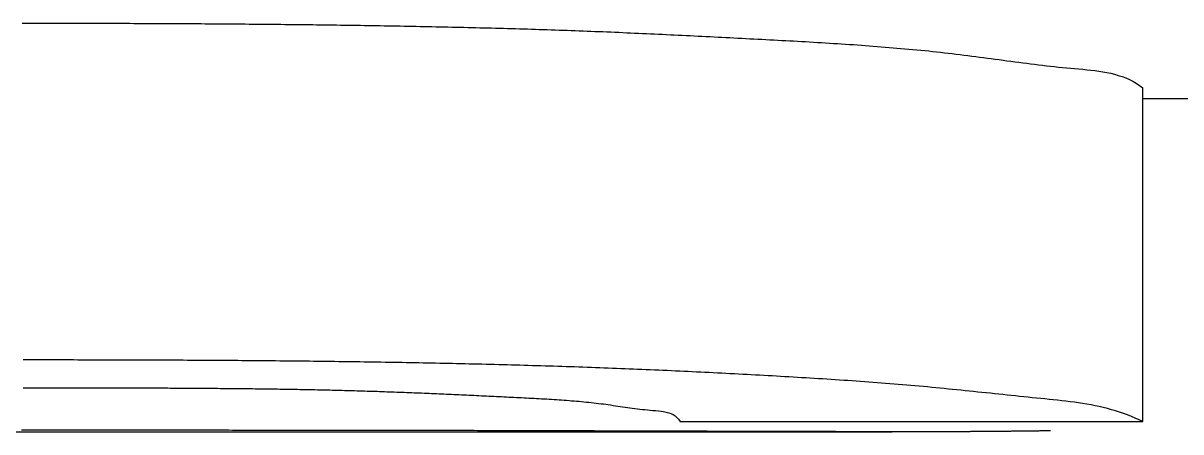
# Model space of a CAD drawing. Extents: x -1.6 to 71, y -20.2 to 60.8.
# Drawn here: x 43.551 to 44.42, y 5.098 to 5.404 of the extents above; entities that cross this region are included whole.
import ezdxf

# ---------------------------------------------------------------- set-up
doc = ezdxf.new("R2010")
doc.units = 0
doc.layers.get('0').update_dxf_attribs({"linetype": 'CONTINUOUS'})

msp = doc.modelspace()

# ---------------------------------------------------------------- linework, layer by layer
at = {"color": 7, "linetype": 'CONTINUOUS'}
for p, q in [((44.39199, 5.10556), (44.39199, 5.35595)), ((44.39199, 5.34777), (44.48501, 5.34777)), ((44.04438, 5.10556), (44.39199, 5.10556)), ((42.83805, 5.09777), (44.20374, 5.09777))]:
    msp.add_line(p, q, dxfattribs=at)
at = {"color": 7}
for points in [[(43.5506, 5.40441, 0), (43.5536, 5.40441, 0), (43.5565, 5.40441, 0), (43.5595, 5.40441, 0), (43.5625, 5.40441, 0), (43.5655, 5.40441, 0), (43.5685, 5.40441, 0), (43.5715, 5.40441, 0), (43.5745, 5.4044, 0), (43.5774, 5.4044, 0), (43.5804, 5.4044, 0), (43.5834, 5.4044, 0), (43.5864, 5.40439, 0), (43.5894, 5.40439, 0), (43.5924, 5.40438, 0), (43.5954, 5.40438, 0), (43.5983, 5.40438, 0), (43.6013, 5.40437, 0), (43.6043, 5.40436, 0), (43.6073, 5.40436, 0), (43.6103, 5.40435, 0), (43.6133, 5.40434, 0), (43.6163, 5.40434, 0), (43.6193, 5.40433, 0), (43.6222, 5.40432, 0), (43.6252, 5.40431, 0), (43.6282, 5.4043, 0), (43.6312, 5.40429, 0), (43.6342, 5.40428, 0), (43.6372, 5.40427, 0), (43.6402, 5.40426, 0), (43.6431, 5.40425, 0), (43.6461, 5.40424, 0), (43.6491, 5.40422, 0), (43.6521, 5.40421, 0), (43.6551, 5.4042, 0), (43.6581, 5.40419, 0), (43.6611, 5.40417, 0), (43.664, 5.40416, 0), (43.667, 5.40414, 0), (43.67, 5.40413, 0), (43.673, 5.40411, 0), (43.676, 5.40409, 0), (43.679, 5.40408, 0), (43.682, 5.40406, 0), (43.6849, 5.40404, 0), (43.6879, 5.40402, 0), (43.6909, 5.404, 0), (43.6939, 5.40398, 0), (43.6969, 5.40396, 0), (43.6999, 5.40394, 0), (43.7029, 5.40392, 0), (43.7058, 5.4039, 0), (43.7088, 5.40388, 0), (43.7118, 5.40385, 0), (43.7148, 5.40383, 0), (43.7178, 5.40381, 0), (43.7208, 5.40378, 0), (43.7238, 5.40376, 0), (43.7267, 5.40373, 0), (43.7297, 5.4037, 0), (43.7327, 5.40367, 0), (43.7357, 5.40365, 0), (43.7387, 5.40362, 0), (43.7417, 5.40359, 0), (43.7447, 5.40356, 0), (43.7476, 5.40353, 0), (43.7506, 5.4035, 0), (43.7536, 5.40346, 0), (43.7566, 5.40343, 0), (43.7596, 5.4034, 0), (43.7626, 5.40336, 0), (43.7656, 5.40333, 0), (43.7686, 5.40329, 0), (43.7715, 5.40326, 0), (43.7745, 5.40322, 0), (43.7775, 5.40318, 0), (43.7805, 5.40314, 0), (43.7835, 5.4031, 0), (43.7865, 5.40306, 0), (43.7895, 5.40302, 0), (43.7924, 5.40298, 0), (43.7954, 5.40294, 0), (43.7984, 5.40289, 0), (43.8014, 5.40285, 0), (43.8044, 5.4028, 0), (43.8074, 5.40276, 0), (43.8104, 5.40271, 0), (43.8133, 5.40266, 0), (43.8163, 5.40261, 0), (43.8193, 5.40256, 0), (43.8223, 5.40251, 0), (43.8253, 5.40246, 0), (43.8283, 5.40241, 0), (43.8313, 5.40236, 0), (43.8342, 5.4023, 0), (43.8372, 5.40225, 0), (43.8402, 5.40219, 0), (43.8432, 5.40214, 0), (43.8462, 5.40208, 0), (43.8492, 5.40202, 0), (43.8522, 5.40196, 0), (43.8551, 5.4019, 0), (43.8581, 5.40184, 0), (43.8611, 5.40178, 0), (43.8641, 5.40172, 0), (43.8671, 5.40165, 0), (43.8701, 5.40159, 0), (43.8731, 5.40152, 0), (43.8761, 5.40145, 0), (43.879, 5.40138, 0), (43.882, 5.40131, 0), (43.885, 5.40124, 0), (43.888, 5.40117, 0), (43.891, 5.4011, 0), (43.894, 5.40102, 0), (43.897, 5.40095, 0), (43.8999, 5.40087, 0), (43.9029, 5.4008, 0), (43.9059, 5.40072, 0), (43.9089, 5.40064, 0), (43.9119, 5.40055, 0), (43.9149, 5.40047, 0), (43.9179, 5.40039, 0), (43.9208, 5.4003, 0), (43.9238, 5.40021, 0), (43.9268, 5.40013, 0), (43.9298, 5.40004, 0), (43.9328, 5.39994, 0), (43.9358, 5.39985, 0), (43.9387, 5.39976, 0), (43.9417, 5.39966, 0), (43.9447, 5.39957, 0), (43.9477, 5.39947, 0), (43.9507, 5.39937, 0), (43.9537, 5.39926, 0), (43.9567, 5.39916, 0), (43.9596, 5.39906, 0), (43.9626, 5.39895, 0), (43.9656, 5.39884, 0), (43.9686, 5.39873, 0), (43.9716, 5.39862, 0), (43.9746, 5.39851, 0), (43.9775, 5.39839, 0), (43.9805, 5.39827, 0), (43.9835, 5.39816, 0), (43.9865, 5.39804, 0), (43.9895, 5.39791, 0), (43.9924, 5.39779, 0), (43.9954, 5.39767, 0), (43.9984, 5.39754, 0), (44.0014, 5.39741, 0), (44.0044, 5.39728, 0), (44.0073, 5.39715, 0), (44.0103, 5.39702, 0), (44.0133, 5.39689, 0), (44.0163, 5.39675, 0), (44.0193, 5.39662, 0), (44.0223, 5.39648, 0), (44.0252, 5.39634, 0), (44.0282, 5.3962, 0), (44.0312, 5.39606, 0), (44.0342, 5.39592, 0), (44.0372, 5.39578, 0), (44.0401, 5.39563, 0), (44.0431, 5.39549, 0), (44.0461, 5.39534, 0), (44.0491, 5.3952, 0), (44.0521, 5.39505, 0), (44.0551, 5.3949, 0), (44.058, 5.39475, 0), (44.061, 5.3946, 0), (44.064, 5.39445, 0), (44.067, 5.3943, 0), (44.07, 5.39415, 0), (44.073, 5.394, 0), (44.0759, 5.39385, 0), (44.0789, 5.39369, 0), (44.0819, 5.39354, 0), (44.0849, 5.39339, 0), (44.0879, 5.39323, 0), (44.0909, 5.39308, 0), (44.0939, 5.39293, 0), (44.0968, 5.39277, 0), (44.0998, 5.39262, 0), (44.1028, 5.39246, 0), (44.1058, 5.39231, 0), (44.1088, 5.39215, 0), (44.1118, 5.39199, 0), (44.1148, 5.39184, 0), (44.1178, 5.39168, 0), (44.1208, 5.39152, 0), (44.1238, 5.39136, 0), (44.1268, 5.39119, 0), (44.1297, 5.39103, 0), (44.1327, 5.39086, 0), (44.1357, 5.3907, 0), (44.1387, 5.39053, 0), (44.1417, 5.39036, 0), (44.1447, 5.39018, 0), (44.1477, 5.39001, 0), (44.1507, 5.38983, 0), (44.1537, 5.38964, 0), (44.1567, 5.38946, 0), (44.1597, 5.38927, 0), (44.1626, 5.38908, 0), (44.1656, 5.38889, 0), (44.1686, 5.38869, 0), (44.1716, 5.38849, 0), (44.1746, 5.38829, 0), (44.1776, 5.38808, 0), (44.1806, 5.38787, 0), (44.1835, 5.38765, 0), (44.1865, 5.38743, 0), (44.1895, 5.38721, 0), (44.1925, 5.38698, 0), (44.1955, 5.38674, 0), (44.1984, 5.38651, 0), (44.2014, 5.38626, 0), (44.2044, 5.38601, 0), (44.2073, 5.38576, 0), (44.2103, 5.3855, 0), (44.2133, 5.38524, 0), (44.2163, 5.38497, 0), (44.2192, 5.38469, 0), (44.2222, 5.38441, 0), (44.2251, 5.38412, 0), (44.2281, 5.38383, 0), (44.2311, 5.38353, 0), (44.234, 5.38322, 0), (44.237, 5.38291, 0), (44.2399, 5.38259, 0), (44.2429, 5.38226, 0), (44.2458, 5.38192, 0), (44.2488, 5.38158, 0), (44.2517, 5.38123, 0), (44.2547, 5.38088, 0), (44.2576, 5.38051, 0), (44.2605, 5.38014, 0), (44.2635, 5.37977, 0), (44.2664, 5.37939, 0), (44.2693, 5.379, 0), (44.2723, 5.37861, 0), (44.2752, 5.37822, 0), (44.2781, 5.37783, 0), (44.2811, 5.37743, 0), (44.284, 5.37704, 0), (44.287, 5.37664, 0), (44.2899, 5.37625, 0), (44.2928, 5.37585, 0), (44.2958, 5.37546, 0), (44.2987, 5.37507, 0), (44.3017, 5.37469, 0), (44.3047, 5.37431, 0), (44.3076, 5.37393, 0), (44.3106, 5.37356, 0), (44.3136, 5.37319, 0), (44.3165, 5.37284, 0), (44.3195, 5.37249, 0), (44.3225, 5.37215, 0), (44.3255, 5.37181, 0), (44.3285, 5.37149, 0), (44.3316, 5.37118, 0), (44.3346, 5.37088, 0), (44.3376, 5.37059, 0), (44.3407, 5.37032, 0), (44.3437, 5.37005, 0), (44.3468, 5.36977, 0), (44.3498, 5.36948, 0), (44.3529, 5.36916, 0), (44.3559, 5.3688, 0), (44.3589, 5.3684, 0), (44.3619, 5.36793, 0), (44.3649, 5.3674, 0), (44.3678, 5.36678, 0), (44.3707, 5.36607, 0), (44.3735, 5.36526, 0), (44.3764, 5.36434, 0), (44.3791, 5.36329, 0), (44.3818, 5.3621, 0), (44.3845, 5.36077, 0), (44.387, 5.35929, 0), (44.3895, 5.35767, 0), (44.392, 5.35595, 0)], [(44.392, 5.10556, 0), (44.3891, 5.10684, 0), (44.3862, 5.10808, 0), (44.3833, 5.10927, 0), (44.3803, 5.11042, 0), (44.3773, 5.11151, 0), (44.3743, 5.11253, 0), (44.3713, 5.11349, 0), (44.3683, 5.11438, 0), (44.3653, 5.11521, 0), (44.3622, 5.11597, 0), (44.3591, 5.11668, 0), (44.3561, 5.11733, 0), (44.353, 5.11794, 0), (44.3498, 5.11849, 0), (44.3467, 5.11901, 0), (44.3436, 5.11949, 0), (44.3405, 5.11993, 0), (44.3373, 5.12034, 0), (44.3342, 5.12073, 0), (44.331, 5.1211, 0), (44.3278, 5.12144, 0), (44.3247, 5.12178, 0), (44.3215, 5.1221, 0), (44.3184, 5.12242, 0), (44.3152, 5.12274, 0), (44.312, 5.12305, 0), (44.3089, 5.12337, 0), (44.3057, 5.1237, 0), (44.3026, 5.12402, 0), (44.2994, 5.12435, 0), (44.2963, 5.12467, 0), (44.2931, 5.125, 0), (44.29, 5.12533, 0), (44.2868, 5.12566, 0), (44.2837, 5.12599, 0), (44.2805, 5.12632, 0), (44.2774, 5.12666, 0), (44.2742, 5.12699, 0), (44.2711, 5.12731, 0), (44.268, 5.12764, 0), (44.2648, 5.12797, 0), (44.2617, 5.1283, 0), (44.2585, 5.12862, 0), (44.2554, 5.12894, 0), (44.2522, 5.12926, 0), (44.2491, 5.12958, 0), (44.246, 5.12989, 0), (44.2428, 5.1302, 0), (44.2397, 5.13051, 0), (44.2366, 5.13082, 0), (44.2334, 5.13112, 0), (44.2303, 5.13141, 0), (44.2271, 5.1317, 0), (44.224, 5.13199, 0), (44.2208, 5.13227, 0), (44.2177, 5.13255, 0), (44.2146, 5.13282, 0), (44.2114, 5.13309, 0), (44.2083, 5.13335, 0), (44.2051, 5.13361, 0), (44.202, 5.13386, 0), (44.1988, 5.13411, 0), (44.1957, 5.13436, 0), (44.1925, 5.1346, 0), (44.1894, 5.13483, 0), (44.1862, 5.13507, 0), (44.1831, 5.13529, 0), (44.1799, 5.13552, 0), (44.1767, 5.13574, 0), (44.1736, 5.13596, 0), (44.1704, 5.13617, 0), (44.1673, 5.13639, 0), (44.1641, 5.1366, 0), (44.161, 5.1368, 0), (44.1578, 5.13701, 0), (44.1547, 5.13721, 0), (44.1515, 5.1374, 0), (44.1483, 5.1376, 0), (44.1452, 5.1378, 0), (44.142, 5.13799, 0), (44.1389, 5.13818, 0), (44.1357, 5.13837, 0), (44.1326, 5.13855, 0), (44.1294, 5.13874, 0), (44.1262, 5.13892, 0), (44.1231, 5.1391, 0), (44.1199, 5.13929, 0), (44.1168, 5.13947, 0), (44.1136, 5.13965, 0), (44.1105, 5.13982, 0), (44.1073, 5.14, 0), (44.1041, 5.14017, 0), (44.101, 5.14035, 0), (44.0978, 5.14052, 0), (44.0947, 5.14069, 0), (44.0915, 5.14086, 0), (44.0884, 5.14103, 0), (44.0852, 5.1412, 0), (44.0821, 5.14136, 0), (44.0789, 5.14153, 0), (44.0757, 5.14169, 0), (44.0726, 5.14185, 0), (44.0694, 5.14201, 0), (44.0663, 5.14217, 0), (44.0631, 5.14233, 0), (44.06, 5.14248, 0), (44.0568, 5.14264, 0), (44.0536, 5.14279, 0), (44.0505, 5.14294, 0), (44.0473, 5.14309, 0), (44.0442, 5.14324, 0), (44.041, 5.14339, 0), (44.0379, 5.14353, 0), (44.0347, 5.14367, 0), (44.0315, 5.14382, 0), (44.0284, 5.14396, 0), (44.0252, 5.14409, 0), (44.0221, 5.14423, 0), (44.0189, 5.14437, 0), (44.0158, 5.1445, 0), (44.0126, 5.14463, 0), (44.0094, 5.14476, 0), (44.0063, 5.14489, 0), (44.0031, 5.14501, 0), (44, 5.14514, 0), (43.9968, 5.14526, 0), (43.9936, 5.14538, 0), (43.9905, 5.1455, 0), (43.9873, 5.14562, 0), (43.9842, 5.14574, 0), (43.981, 5.14585, 0), (43.9779, 5.14597, 0), (43.9747, 5.14608, 0), (43.9715, 5.14619, 0), (43.9684, 5.1463, 0), (43.9652, 5.14641, 0), (43.9621, 5.14651, 0), (43.9589, 5.14662, 0), (43.9557, 5.14672, 0), (43.9526, 5.14682, 0), (43.9494, 5.14692, 0), (43.9463, 5.14702, 0), (43.9431, 5.14712, 0), (43.9399, 5.14721, 0), (43.9368, 5.14731, 0), (43.9336, 5.1474, 0), (43.9305, 5.14749, 0), (43.9273, 5.14758, 0), (43.9241, 5.14767, 0), (43.921, 5.14776, 0), (43.9178, 5.14785, 0), (43.9147, 5.14793, 0), (43.9115, 5.14802, 0), (43.9083, 5.1481, 0), (43.9052, 5.14818, 0), (43.902, 5.14826, 0), (43.8989, 5.14834, 0), (43.8957, 5.14842, 0), (43.8925, 5.14849, 0), (43.8894, 5.14857, 0), (43.8862, 5.14864, 0), (43.8831, 5.14871, 0), (43.8799, 5.14878, 0), (43.8767, 5.14885, 0), (43.8736, 5.14892, 0), (43.8704, 5.14899, 0), (43.8673, 5.14906, 0), (43.8641, 5.14912, 0), (43.8609, 5.14919, 0), (43.8578, 5.14925, 0), (43.8546, 5.14931, 0), (43.8515, 5.14938, 0), (43.8483, 5.14944, 0), (43.8451, 5.1495, 0), (43.842, 5.14955, 0), (43.8388, 5.14961, 0), (43.8357, 5.14967, 0), (43.8325, 5.14972, 0), (43.8293, 5.14978, 0), (43.8262, 5.14983, 0), (43.823, 5.14988, 0), (43.8198, 5.14993, 0), (43.8167, 5.14998, 0), (43.8135, 5.15003, 0), (43.8104, 5.15008, 0), (43.8072, 5.15013, 0), (43.804, 5.15018, 0), (43.8009, 5.15022, 0), (43.7977, 5.15027, 0), (43.7946, 5.15031, 0), (43.7914, 5.15035, 0), (43.7882, 5.1504, 0), (43.7851, 5.15044, 0), (43.7819, 5.15048, 0), (43.7788, 5.15052, 0), (43.7756, 5.15056, 0), (43.7724, 5.15059, 0), (43.7693, 5.15063, 0), (43.7661, 5.15067, 0), (43.763, 5.1507, 0), (43.7598, 5.15074, 0), (43.7566, 5.15077, 0), (43.7535, 5.1508, 0), (43.7503, 5.15084, 0), (43.7471, 5.15087, 0), (43.744, 5.1509, 0), (43.7408, 5.15093, 0), (43.7377, 5.15096, 0), (43.7345, 5.15099, 0), (43.7313, 5.15101, 0), (43.7282, 5.15104, 0), (43.725, 5.15107, 0), (43.7219, 5.15109, 0), (43.7187, 5.15112, 0), (43.7155, 5.15114, 0), (43.7124, 5.15117, 0), (43.7092, 5.15119, 0), (43.7061, 5.15121, 0), (43.7029, 5.15123, 0), (43.6997, 5.15126, 0), (43.6966, 5.15128, 0), (43.6934, 5.1513, 0), (43.6903, 5.15132, 0), (43.6871, 5.15133, 0), (43.6839, 5.15135, 0), (43.6808, 5.15137, 0), (43.6776, 5.15139, 0), (43.6744, 5.1514, 0), (43.6713, 5.15142, 0), (43.6681, 5.15143, 0), (43.665, 5.15145, 0), (43.6618, 5.15146, 0), (43.6586, 5.15148, 0), (43.6555, 5.15149, 0), (43.6523, 5.1515, 0), (43.6492, 5.15151, 0), (43.646, 5.15153, 0), (43.6428, 5.15154, 0), (43.6397, 5.15155, 0), (43.6365, 5.15156, 0), (43.6334, 5.15157, 0), (43.6302, 5.15158, 0), (43.627, 5.15159, 0), (43.6239, 5.15159, 0), (43.6207, 5.1516, 0), (43.6176, 5.15161, 0), (43.6144, 5.15162, 0), (43.6112, 5.15162, 0), (43.6081, 5.15163, 0), (43.6049, 5.15164, 0), (43.6018, 5.15164, 0), (43.5986, 5.15165, 0), (43.5954, 5.15165, 0), (43.5923, 5.15165, 0), (43.5891, 5.15166, 0), (43.586, 5.15166, 0), (43.5828, 5.15166, 0), (43.5796, 5.15166, 0), (43.5765, 5.15167, 0), (43.5733, 5.15167, 0), (43.5701, 5.15167, 0), (43.567, 5.15167, 0), (43.5638, 5.15167, 0), (43.5607, 5.15167, 0), (43.5575, 5.15167, 0), (43.5543, 5.15166, 0), (43.5512, 5.15166, 0)], [(43.5512, 5.13087, 0), (43.5531, 5.13087, 0), (43.555, 5.13087, 0), (43.5568, 5.13087, 0), (43.5587, 5.13087, 0), (43.5606, 5.13087, 0), (43.5625, 5.13087, 0), (43.5643, 5.13087, 0), (43.5662, 5.13087, 0), (43.5681, 5.13086, 0), (43.5699, 5.13086, 0), (43.5718, 5.13086, 0), (43.5737, 5.13086, 0), (43.5756, 5.13086, 0), (43.5774, 5.13086, 0), (43.5793, 5.13086, 0), (43.5812, 5.13086, 0), (43.583, 5.13086, 0), (43.5849, 5.13085, 0), (43.5868, 5.13085, 0), (43.5886, 5.13085, 0), (43.5905, 5.13085, 0), (43.5924, 5.13085, 0), (43.5943, 5.13084, 0), (43.5961, 5.13084, 0), (43.598, 5.13084, 0), (43.5999, 5.13084, 0), (43.6017, 5.13083, 0), (43.6036, 5.13083, 0), (43.6055, 5.13083, 0), (43.6074, 5.13082, 0), (43.6092, 5.13082, 0), (43.6111, 5.13081, 0), (43.613, 5.13081, 0), (43.6148, 5.13081, 0), (43.6167, 5.1308, 0), (43.6186, 5.1308, 0), (43.6205, 5.13079, 0), (43.6223, 5.13079, 0), (43.6242, 5.13078, 0), (43.6261, 5.13078, 0), (43.628, 5.13077, 0), (43.6298, 5.13077, 0), (43.6317, 5.13076, 0), (43.6336, 5.13075, 0), (43.6354, 5.13075, 0), (43.6373, 5.13074, 0), (43.6392, 5.13073, 0), (43.6411, 5.13073, 0), (43.6429, 5.13072, 0), (43.6448, 5.13071, 0), (43.6467, 5.1307, 0), (43.6485, 5.1307, 0), (43.6504, 5.13069, 0), (43.6523, 5.13068, 0), (43.6542, 5.13067, 0), (43.656, 5.13066, 0), (43.6579, 5.13065, 0), (43.6598, 5.13065, 0), (43.6616, 5.13064, 0), (43.6635, 5.13063, 0), (43.6654, 5.13062, 0), (43.6673, 5.13061, 0), (43.6691, 5.1306, 0), (43.671, 5.13058, 0), (43.6729, 5.13057, 0), (43.6748, 5.13056, 0), (43.6766, 5.13055, 0), (43.6785, 5.13054, 0), (43.6804, 5.13053, 0), (43.6823, 5.13052, 0), (43.6841, 5.1305, 0), (43.686, 5.13049, 0), (43.6879, 5.13048, 0), (43.6897, 5.13046, 0), (43.6916, 5.13045, 0), (43.6935, 5.13044, 0), (43.6954, 5.13042, 0), (43.6972, 5.13041, 0), (43.6991, 5.13039, 0), (43.701, 5.13037, 0), (43.7029, 5.13036, 0), (43.7047, 5.13034, 0), (43.7066, 5.13032, 0), (43.7085, 5.13031, 0), (43.7103, 5.13029, 0), (43.7122, 5.13027, 0), (43.7141, 5.13025, 0), (43.716, 5.13023, 0), (43.7178, 5.13021, 0), (43.7197, 5.13019, 0), (43.7216, 5.13017, 0), (43.7235, 5.13015, 0), (43.7253, 5.13013, 0), (43.7272, 5.13011, 0), (43.7291, 5.13008, 0), (43.7309, 5.13006, 0), (43.7328, 5.13003, 0), (43.7347, 5.13001, 0), (43.7366, 5.12998, 0), (43.7384, 5.12996, 0), (43.7403, 5.12993, 0), (43.7422, 5.1299, 0), (43.744, 5.12988, 0), (43.7459, 5.12985, 0), (43.7478, 5.12982, 0), (43.7497, 5.12979, 0), (43.7515, 5.12976, 0), (43.7534, 5.12973, 0), (43.7553, 5.12969, 0), (43.7571, 5.12966, 0), (43.759, 5.12963, 0), (43.7609, 5.12959, 0), (43.7628, 5.12956, 0), (43.7646, 5.12952, 0), (43.7665, 5.12948, 0), (43.7684, 5.12945, 0), (43.7702, 5.12941, 0), (43.7721, 5.12937, 0), (43.774, 5.12933, 0), (43.7758, 5.12929, 0), (43.7777, 5.12924, 0), (43.7796, 5.1292, 0), (43.7814, 5.12916, 0), (43.7833, 5.12911, 0), (43.7852, 5.12907, 0), (43.787, 5.12902, 0), (43.7889, 5.12897, 0), (43.7908, 5.12893, 0), (43.7926, 5.12888, 0), (43.7945, 5.12883, 0), (43.7964, 5.12878, 0), (43.7982, 5.12872, 0), (43.8001, 5.12867, 0), (43.802, 5.12862, 0), (43.8038, 5.12856, 0), (43.8057, 5.1285, 0), (43.8076, 5.12845, 0), (43.8094, 5.12839, 0), (43.8113, 5.12833, 0), (43.8132, 5.12827, 0), (43.815, 5.12821, 0), (43.8169, 5.12815, 0), (43.8188, 5.12808, 0), (43.8206, 5.12802, 0), (43.8225, 5.12796, 0), (43.8243, 5.12789, 0), (43.8262, 5.12782, 0), (43.8281, 5.12776, 0), (43.8299, 5.12769, 0), (43.8318, 5.12762, 0), (43.8337, 5.12755, 0), (43.8355, 5.12748, 0), (43.8374, 5.12741, 0), (43.8392, 5.12734, 0), (43.8411, 5.12726, 0), (43.843, 5.12719, 0), (43.8448, 5.12711, 0), (43.8467, 5.12704, 0), (43.8486, 5.12696, 0), (43.8504, 5.12689, 0), (43.8523, 5.12681, 0), (43.8542, 5.12673, 0), (43.856, 5.12665, 0), (43.8579, 5.12657, 0), (43.8598, 5.12649, 0), (43.8616, 5.12641, 0), (43.8635, 5.12633, 0), (43.8654, 5.12625, 0), (43.8672, 5.12617, 0), (43.8691, 5.12609, 0), (43.871, 5.126, 0), (43.8728, 5.12592, 0), (43.8747, 5.12583, 0), (43.8766, 5.12575, 0), (43.8784, 5.12566, 0), (43.8803, 5.12558, 0), (43.8822, 5.12549, 0), (43.884, 5.12541, 0), (43.8859, 5.12532, 0), (43.8878, 5.12523, 0), (43.8897, 5.12514, 0), (43.8915, 5.12505, 0), (43.8934, 5.12497, 0), (43.8953, 5.12488, 0), (43.8972, 5.12479, 0), (43.899, 5.1247, 0), (43.9009, 5.12461, 0), (43.9028, 5.12452, 0), (43.9047, 5.12443, 0), (43.9065, 5.12434, 0), (43.9084, 5.12424, 0), (43.9103, 5.12415, 0), (43.9122, 5.12406, 0), (43.9141, 5.12397, 0), (43.9159, 5.12388, 0), (43.9178, 5.12378, 0), (43.9197, 5.12369, 0), (43.9216, 5.1236, 0), (43.9235, 5.12351, 0), (43.9254, 5.12341, 0), (43.9273, 5.12332, 0), (43.9292, 5.12322, 0), (43.931, 5.12313, 0), (43.9329, 5.12303, 0), (43.9348, 5.12293, 0), (43.9367, 5.12283, 0), (43.9386, 5.12273, 0), (43.9405, 5.12263, 0), (43.9424, 5.12252, 0), (43.9443, 5.12241, 0), (43.9461, 5.1223, 0), (43.948, 5.12219, 0), (43.9499, 5.12207, 0), (43.9518, 5.12195, 0), (43.9537, 5.12182, 0), (43.9555, 5.12169, 0), (43.9574, 5.12156, 0), (43.9593, 5.12142, 0), (43.9612, 5.12128, 0), (43.963, 5.12113, 0), (43.9649, 5.12097, 0), (43.9667, 5.12082, 0), (43.9686, 5.12065, 0), (43.9704, 5.12048, 0), (43.9723, 5.1203, 0), (43.9741, 5.12012, 0), (43.976, 5.11993, 0), (43.9778, 5.11973, 0), (43.9796, 5.11953, 0), (43.9815, 5.11932, 0), (43.9833, 5.1191, 0), (43.9851, 5.11887, 0), (43.9869, 5.11864, 0), (43.9887, 5.11839, 0), (43.9905, 5.11814, 0), (43.9923, 5.11789, 0), (43.9941, 5.11763, 0), (43.9959, 5.11737, 0), (43.9977, 5.1171, 0), (43.9995, 5.11684, 0), (44.0013, 5.11657, 0), (44.0031, 5.11631, 0), (44.005, 5.11605, 0), (44.0068, 5.11579, 0), (44.0086, 5.11554, 0), (44.0105, 5.11529, 0), (44.0124, 5.11505, 0), (44.0143, 5.11482, 0), (44.0162, 5.1146, 0), (44.0181, 5.11439, 0), (44.0201, 5.1142, 0), (44.0221, 5.11401, 0), (44.0241, 5.11385, 0), (44.0261, 5.11368, 0), (44.0282, 5.11349, 0), (44.0302, 5.11327, 0), (44.0321, 5.11297, 0), (44.034, 5.11259, 0), (44.0359, 5.11209, 0), (44.0376, 5.11146, 0), (44.0393, 5.11067, 0), (44.0408, 5.1097, 0), (44.0421, 5.10853, 0), (44.0433, 5.10713, 0), (44.0444, 5.10556, 0)], [(44.2063, 5.09777, 0), (44.2035, 5.09777, 0), (44.2007, 5.09778, 0), (44.1978, 5.09779, 0), (44.195, 5.0978, 0), (44.1922, 5.0978, 0), (44.1894, 5.09781, 0), (44.1865, 5.09782, 0), (44.1837, 5.09782, 0), (44.1809, 5.09783, 0), (44.178, 5.09784, 0), (44.1752, 5.09785, 0), (44.1724, 5.09785, 0), (44.1696, 5.09786, 0), (44.1667, 5.09787, 0), (44.1639, 5.09787, 0), (44.1611, 5.09788, 0), (44.1582, 5.09789, 0), (44.1554, 5.09789, 0), (44.1526, 5.0979, 0), (44.1498, 5.09791, 0), (44.1469, 5.09792, 0), (44.1441, 5.09792, 0), (44.1413, 5.09793, 0), (44.1384, 5.09794, 0), (44.1356, 5.09794, 0), (44.1328, 5.09795, 0), (44.13, 5.09796, 0), (44.1271, 5.09797, 0), (44.1243, 5.09797, 0), (44.1215, 5.09798, 0), (44.1186, 5.09799, 0), (44.1158, 5.09799, 0), (44.113, 5.098, 0), (44.1102, 5.09801, 0), (44.1073, 5.09802, 0), (44.1045, 5.09802, 0), (44.1017, 5.09803, 0), (44.0988, 5.09804, 0), (44.096, 5.09805, 0), (44.0932, 5.09805, 0), (44.0904, 5.09806, 0), (44.0875, 5.09807, 0), (44.0847, 5.09808, 0), (44.0819, 5.09808, 0), (44.079, 5.09809, 0), (44.0762, 5.0981, 0), (44.0734, 5.09811, 0), (44.0706, 5.09812, 0), (44.0677, 5.09812, 0), (44.0649, 5.09813, 0), (44.0621, 5.09814, 0), (44.0592, 5.09815, 0), (44.0564, 5.09815, 0), (44.0536, 5.09816, 0), (44.0507, 5.09817, 0), (44.0479, 5.09818, 0), (44.0451, 5.09819, 0), (44.0423, 5.0982, 0), (44.0394, 5.0982, 0), (44.0366, 5.09821, 0), (44.0338, 5.09822, 0), (44.0309, 5.09823, 0), (44.0281, 5.09824, 0), (44.0253, 5.09825, 0), (44.0225, 5.09825, 0), (44.0196, 5.09826, 0), (44.0168, 5.09827, 0), (44.014, 5.09828, 0), (44.0111, 5.09829, 0), (44.0083, 5.0983, 0), (44.0055, 5.0983, 0), (44.0027, 5.09831, 0), (43.9998, 5.09832, 0), (43.997, 5.09833, 0), (43.9942, 5.09834, 0), (43.9913, 5.09835, 0), (43.9885, 5.09836, 0), (43.9857, 5.09836, 0), (43.9829, 5.09837, 0), (43.98, 5.09838, 0), (43.9772, 5.09839, 0), (43.9744, 5.0984, 0), (43.9715, 5.09841, 0), (43.9687, 5.09841, 0), (43.9659, 5.09842, 0), (43.9631, 5.09843, 0), (43.9602, 5.09844, 0), (43.9574, 5.09845, 0), (43.9546, 5.09846, 0), (43.9517, 5.09846, 0), (43.9489, 5.09847, 0), (43.9461, 5.09848, 0), (43.9433, 5.09849, 0), (43.9404, 5.0985, 0), (43.9376, 5.0985, 0), (43.9348, 5.09851, 0), (43.9319, 5.09852, 0), (43.9291, 5.09853, 0), (43.9263, 5.09854, 0), (43.9235, 5.09854, 0), (43.9206, 5.09855, 0), (43.9178, 5.09856, 0), (43.915, 5.09857, 0), (43.9121, 5.09857, 0), (43.9093, 5.09858, 0), (43.9065, 5.09859, 0), (43.9037, 5.0986, 0), (43.9008, 5.0986, 0), (43.898, 5.09861, 0), (43.8952, 5.09862, 0), (43.8923, 5.09862, 0), (43.8895, 5.09863, 0), (43.8867, 5.09864, 0), (43.8839, 5.09865, 0), (43.881, 5.09865, 0), (43.8782, 5.09866, 0), (43.8754, 5.09867, 0), (43.8725, 5.09867, 0), (43.8697, 5.09868, 0), (43.8669, 5.09868, 0), (43.8641, 5.09869, 0), (43.8612, 5.0987, 0), (43.8584, 5.0987, 0), (43.8556, 5.09871, 0), (43.8527, 5.09871, 0), (43.8499, 5.09872, 0), (43.8471, 5.09873, 0), (43.8443, 5.09873, 0), (43.8414, 5.09874, 0), (43.8386, 5.09874, 0), (43.8358, 5.09875, 0), (43.8329, 5.09875, 0), (43.8301, 5.09876, 0), (43.8273, 5.09876, 0), (43.8245, 5.09877, 0), (43.8216, 5.09877, 0), (43.8188, 5.09877, 0), (43.816, 5.09878, 0), (43.8131, 5.09878, 0), (43.8103, 5.09879, 0), (43.8075, 5.09879, 0), (43.8047, 5.09879, 0), (43.8018, 5.0988, 0), (43.799, 5.0988, 0), (43.7962, 5.0988, 0), (43.7933, 5.09881, 0), (43.7905, 5.09881, 0), (43.7877, 5.09882, 0), (43.7848, 5.09882, 0), (43.782, 5.09882, 0), (43.7792, 5.09882, 0), (43.7764, 5.09883, 0), (43.7735, 5.09883, 0), (43.7707, 5.09883, 0), (43.7679, 5.09884, 0), (43.765, 5.09884, 0), (43.7622, 5.09884, 0), (43.7594, 5.09884, 0), (43.7566, 5.09885, 0), (43.7537, 5.09885, 0), (43.7509, 5.09885, 0), (43.7481, 5.09885, 0), (43.7452, 5.09885, 0), (43.7424, 5.09886, 0), (43.7396, 5.09886, 0), (43.7368, 5.09886, 0), (43.7339, 5.09886, 0), (43.7311, 5.09886, 0), (43.7283, 5.09886, 0), (43.7254, 5.09887, 0), (43.7226, 5.09887, 0), (43.7198, 5.09887, 0), (43.717, 5.09887, 0), (43.7141, 5.09887, 0), (43.7113, 5.09887, 0), (43.7085, 5.09887, 0), (43.7056, 5.09888, 0), (43.7028, 5.09888, 0), (43.7, 5.09888, 0), (43.6972, 5.09888, 0), (43.6943, 5.09888, 0), (43.6915, 5.09888, 0), (43.6887, 5.09888, 0), (43.6858, 5.09888, 0), (43.683, 5.09888, 0), (43.6802, 5.09889, 0), (43.6774, 5.09889, 0), (43.6745, 5.09889, 0), (43.6717, 5.09889, 0), (43.6689, 5.09889, 0), (43.666, 5.09889, 0), (43.6632, 5.09889, 0), (43.6604, 5.09889, 0), (43.6576, 5.09889, 0), (43.6547, 5.09889, 0), (43.6519, 5.09889, 0), (43.6491, 5.09889, 0), (43.6462, 5.09889, 0), (43.6434, 5.09889, 0), (43.6406, 5.09889, 0), (43.6378, 5.0989, 0), (43.6349, 5.0989, 0), (43.6321, 5.0989, 0), (43.6293, 5.0989, 0), (43.6264, 5.0989, 0), (43.6236, 5.0989, 0), (43.6208, 5.0989, 0), (43.618, 5.0989, 0), (43.6151, 5.0989, 0), (43.6123, 5.0989, 0), (43.6095, 5.0989, 0), (43.6066, 5.0989, 0), (43.6038, 5.0989, 0), (43.601, 5.0989, 0), (43.5982, 5.0989, 0), (43.5953, 5.0989, 0), (43.5925, 5.0989, 0), (43.5897, 5.09891, 0), (43.5868, 5.09891, 0), (43.584, 5.09891, 0), (43.5812, 5.09891, 0), (43.5784, 5.09891, 0), (43.5755, 5.09891, 0), (43.5727, 5.09891, 0), (43.5699, 5.09891, 0), (43.567, 5.09891, 0), (43.5642, 5.09891, 0), (43.5614, 5.09891, 0), (43.5586, 5.09891, 0), (43.5557, 5.09892, 0), (43.5529, 5.09892, 0), (43.5501, 5.09892, 0)], [(44.3225, 5.09849, 0), (44.3218, 5.09848, 0), (44.321, 5.09847, 0), (44.3203, 5.09846, 0), (44.3196, 5.09845, 0), (44.3188, 5.09844, 0), (44.3181, 5.09843, 0), (44.3174, 5.09842, 0), (44.3167, 5.09841, 0), (44.3159, 5.0984, 0), (44.3152, 5.09839, 0), (44.3145, 5.09838, 0), (44.3137, 5.09837, 0), (44.313, 5.09836, 0), (44.3123, 5.09835, 0), (44.3115, 5.09834, 0), (44.3108, 5.09833, 0), (44.3101, 5.09832, 0), (44.3093, 5.09831, 0), (44.3086, 5.0983, 0), (44.3079, 5.0983, 0), (44.3072, 5.09829, 0), (44.3064, 5.09828, 0), (44.3057, 5.09827, 0), (44.305, 5.09826, 0), (44.3042, 5.09825, 0), (44.3035, 5.09824, 0), (44.3028, 5.09823, 0), (44.302, 5.09822, 0), (44.3013, 5.09822, 0), (44.3006, 5.09821, 0), (44.2999, 5.0982, 0), (44.2991, 5.09819, 0), (44.2984, 5.09818, 0), (44.2977, 5.09818, 0), (44.2969, 5.09817, 0), (44.2962, 5.09816, 0), (44.2955, 5.09815, 0), (44.2947, 5.09814, 0), (44.294, 5.09814, 0), (44.2933, 5.09813, 0), (44.2925, 5.09812, 0), (44.2918, 5.09811, 0), (44.2911, 5.09811, 0), (44.2904, 5.0981, 0), (44.2896, 5.09809, 0), (44.2889, 5.09808, 0), (44.2882, 5.09808, 0), (44.2874, 5.09807, 0), (44.2867, 5.09806, 0), (44.286, 5.09806, 0), (44.2852, 5.09805, 0), (44.2845, 5.09804, 0), (44.2838, 5.09804, 0), (44.283, 5.09803, 0), (44.2823, 5.09802, 0), (44.2816, 5.09802, 0), (44.2809, 5.09801, 0), (44.2801, 5.098, 0), (44.2794, 5.098, 0), (44.2787, 5.09799, 0), (44.2779, 5.09799, 0), (44.2772, 5.09798, 0), (44.2765, 5.09797, 0), (44.2757, 5.09797, 0), (44.275, 5.09796, 0), (44.2743, 5.09796, 0), (44.2735, 5.09795, 0), (44.2728, 5.09794, 0), (44.2721, 5.09794, 0), (44.2714, 5.09793, 0), (44.2706, 5.09793, 0), (44.2699, 5.09792, 0), (44.2692, 5.09792, 0), (44.2684, 5.09791, 0), (44.2677, 5.09791, 0), (44.267, 5.0979, 0), (44.2662, 5.0979, 0), (44.2655, 5.09789, 0), (44.2648, 5.09789, 0), (44.2641, 5.09789, 0), (44.2633, 5.09788, 0), (44.2626, 5.09788, 0), (44.2619, 5.09787, 0), (44.2611, 5.09787, 0), (44.2604, 5.09786, 0), (44.2597, 5.09786, 0), (44.2589, 5.09786, 0), (44.2582, 5.09785, 0), (44.2575, 5.09785, 0), (44.2567, 5.09784, 0), (44.256, 5.09784, 0), (44.2553, 5.09784, 0), (44.2546, 5.09783, 0), (44.2538, 5.09783, 0), (44.2531, 5.09783, 0), (44.2524, 5.09782, 0), (44.2516, 5.09782, 0), (44.2509, 5.09782, 0), (44.2502, 5.09781, 0), (44.2494, 5.09781, 0), (44.2487, 5.09781, 0), (44.248, 5.0978, 0), (44.2472, 5.0978, 0), (44.2465, 5.0978, 0), (44.2458, 5.0978, 0), (44.2451, 5.09779, 0), (44.2443, 5.09779, 0), (44.2436, 5.09779, 0), (44.2429, 5.09779, 0), (44.2421, 5.09778, 0), (44.2414, 5.09778, 0), (44.2407, 5.09778, 0), (44.2399, 5.09778, 0), (44.2392, 5.09778, 0), (44.2385, 5.09777, 0), (44.2377, 5.09777, 0), (44.237, 5.09777, 0), (44.2363, 5.09777, 0), (44.2356, 5.09777, 0), (44.2348, 5.09777, 0), (44.2341, 5.09776, 0), (44.2334, 5.09776, 0), (44.2326, 5.09776, 0), (44.2319, 5.09776, 0), (44.2312, 5.09776, 0), (44.2304, 5.09776, 0), (44.2297, 5.09776, 0), (44.229, 5.09776, 0), (44.2282, 5.09776, 0), (44.2275, 5.09775, 0), (44.2268, 5.09775, 0), (44.2261, 5.09775, 0), (44.2253, 5.09775, 0), (44.2246, 5.09775, 0), (44.2239, 5.09775, 0), (44.2231, 5.09775, 0), (44.2224, 5.09775, 0), (44.2217, 5.09775, 0), (44.2209, 5.09775, 0), (44.2202, 5.09775, 0), (44.2195, 5.09775, 0), (44.2187, 5.09775, 0), (44.218, 5.09775, 0), (44.2173, 5.09775, 0), (44.2166, 5.09775, 0), (44.2158, 5.09775, 0), (44.2151, 5.09775, 0), (44.2144, 5.09775, 0), (44.2136, 5.09776, 0), (44.2129, 5.09776, 0), (44.2122, 5.09776, 0), (44.2114, 5.09776, 0), (44.2107, 5.09776, 0), (44.21, 5.09776, 0), (44.2093, 5.09776, 0), (44.2085, 5.09776, 0), (44.2078, 5.09776, 0), (44.2071, 5.09777, 0), (44.2063, 5.09777, 0)]]:
    msp.add_polyline3d(points, dxfattribs=at)

doc.saveas('drawing.dxf')
